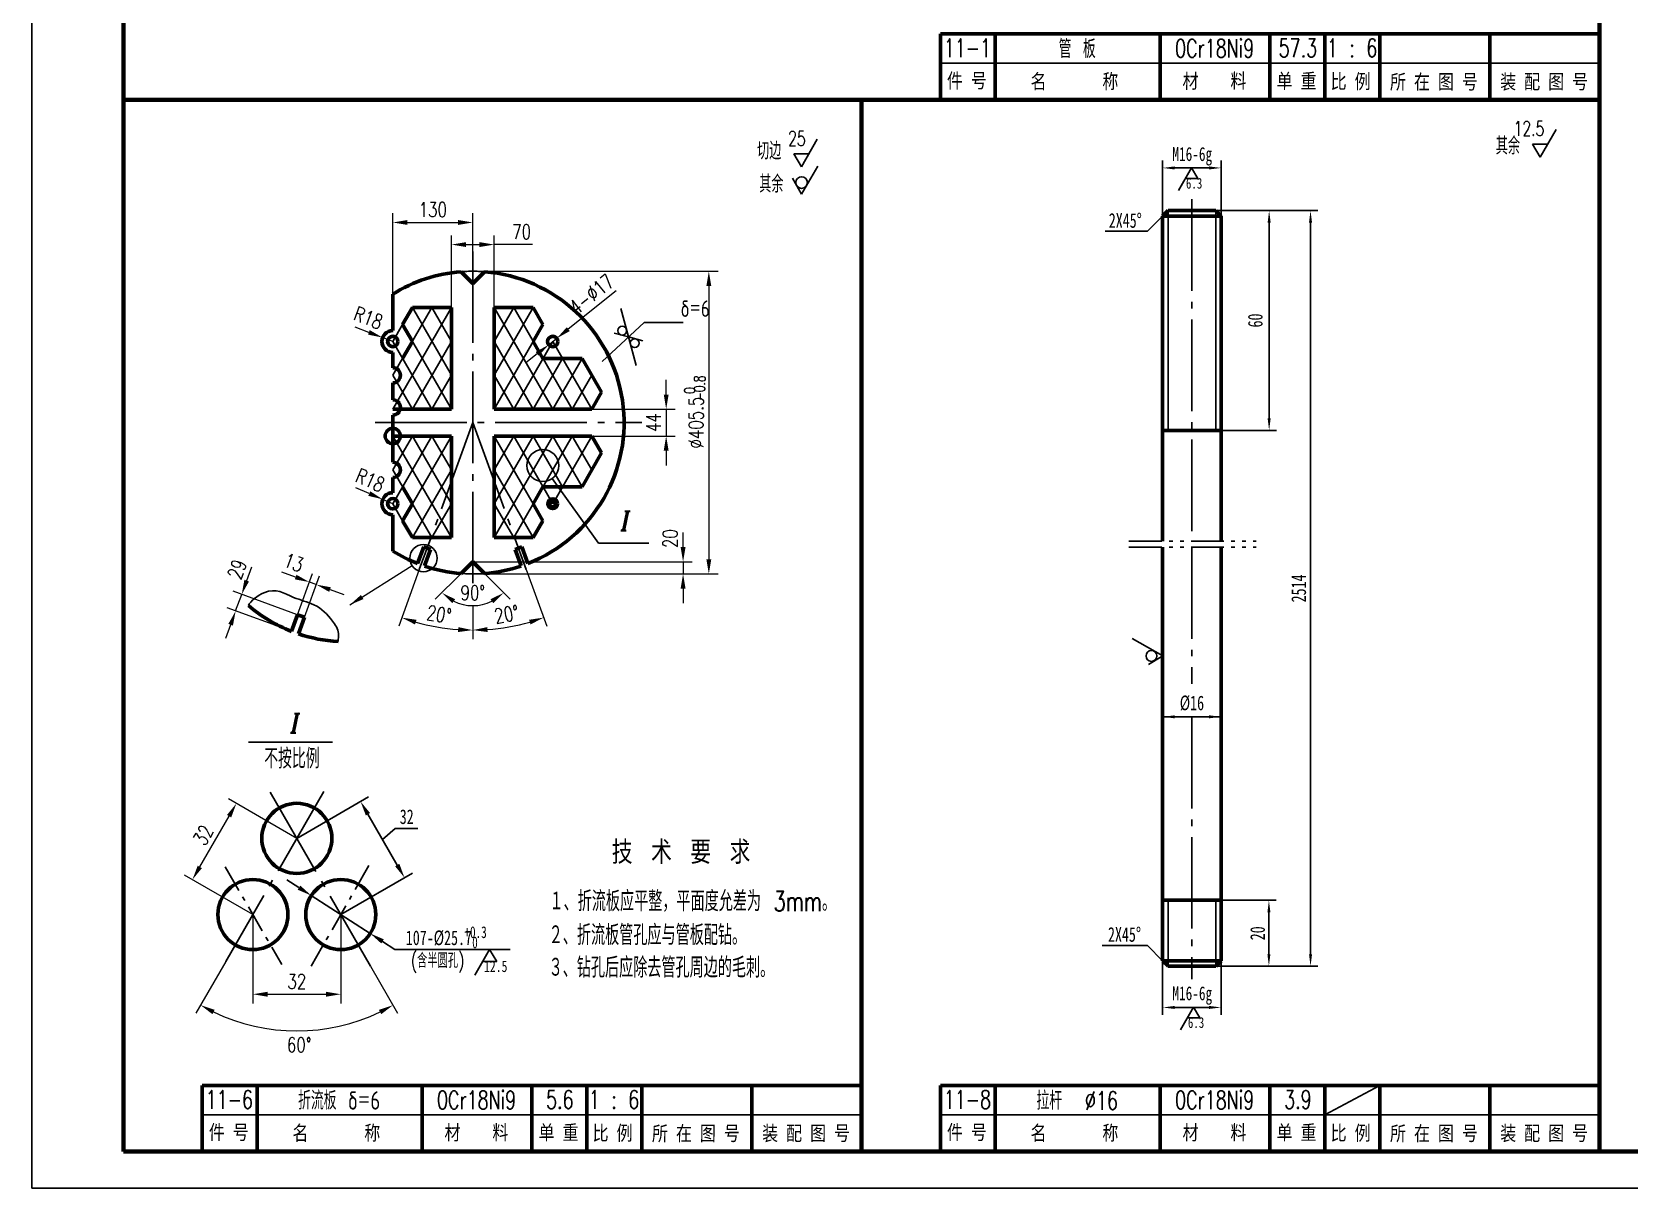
# Model space of a CAD drawing. Extents: x 0 to 25472, y -20 to 7186.
# Drawn here: x 5172 to 7789, y -20 to 1873 of the extents above; entities that cross this region are included whole.
import ezdxf
from ezdxf.enums import TextEntityAlignment as Align

# ---------------------------------------------------------------- set-up
doc = ezdxf.new("R2010")
doc.units = 0
doc.header["$LTSCALE"] = 60
doc.header["$MEASUREMENT"] = 0
doc.header["$PDMODE"] = 1
for name, pattern in [('JXX-S', [1.7, 0.9, -0.2, 0.1, -0.2, 0.1, -0.2]), ('XX-S', [0.5, 0.3, -0.2]), ('ZXX-L', [3.28, 2.5, -0.3, 0.18, -0.3]), ('ZXX-S', [1.27, 0.75, -0.2, 0.12, -0.2])]:
    doc.linetypes.add(name, pattern=pattern)
doc.layers.get('Defpoints').update_dxf_attribs({"linetype": 'CONTINUOUS'})
for name, color, linetype, lineweight in [('A 粗实线', 1, 'CONTINUOUS', 60), ('B 细实线', 7, 'CONTINUOUS', 30), ('C 文 字', 2, 'CONTINUOUS', 30), ('D 短中心线', 3, 'ZXX-S', 30), ('E 长中心线', 3, 'ZXX-L', 30), ('F 短虚线', 6, 'XX-S', 40), ('H 短双点线', 3, 'JXX-S', 30)]:
    doc.layers.add(name, color=color, linetype=linetype, lineweight=lineweight)
doc.layers.add('Z1', color=7, linetype='CONTINUOUS')
doc.styles.add('ASC', font='TXT', dxfattribs={"width": 0.75})
doc.styles.add('HZTXT', font='TXT.SHX', dxfattribs={"width": 0.75, "bigfont": 'HZTXT'})
doc.styles.add('ITALICT', font='ITALICT.shx', dxfattribs={"width": 0.7})
doc.styles.add('TXT', font='txt', dxfattribs={"width": 0.7})
doc.styles.add('标题中文', font='SimSun.ttf', dxfattribs={"width": 0.7})
doc.dimstyles.new('通用标注4.0', dxfattribs={"dimtxt": 4, "dimasz": 4, "dimexe": 2.5, "dimexo": 0, "dimgap": 1.5, "dimtad": 1, "dimdec": 0, "dimzin": 0, "dimdsep": 46, "dimtxsty": 'HZTXT', "dimcen": 0, "dimadec": 0, "dimazin": 0, "dimtfac": 0.375, "dimtdec": 0, "dimtmove": 2, "dimatfit": 3, "dimfxl": 0, "dimtzin": 0, "dimarcsym": 0})

# ---------------------------------------------------------------- blocks, each defined once
blk = doc.blocks.new('*D74')
at = {"layer": 'C 文 字', "color": 0, "lineweight": -2}
for p, q in [((5763.6, 1443.4), (5763.6, 1575.8)), ((5894.6, 1513.5), (5894.6, 1575.8)), ((5787.6, 1560.8), (5870.6, 1560.8))]:
    blk.add_line(p, q, dxfattribs=at)
at = {"layer": 'C 文 字', "color": 0}
for points in [[(5787.6, 1564.8), (5787.6, 1556.8), (5763.6, 1560.8)], [(5870.6, 1564.8), (5870.6, 1556.8), (5894.6, 1560.8)]]:
    blk.add_solid(points, dxfattribs=at)
at = {"layer": 'Defpoints', "color": 0}
for p in [(5894.6, 1560.8), (5894.6, 1513.5), (5763.6, 1443.4)]:
    blk.add_point(p, dxfattribs=at)
at = {"layer": 'C 文 字', "color": 0, "insert": (5829.1, 1581.8), "char_height": 24, "attachment_point": 5, "style": 'HZTXT'}
blk.add_mtext('130', dxfattribs=at)
blk = doc.blocks.new('*D75')
at = {"layer": 'C 文 字', "color": 0, "lineweight": -2}
for p, q in [((5859.6, 1421.4), (5859.6, 1539.6)), ((5883.6, 1524.6), (5905.6, 1524.6)), ((5929.6, 1421.4), (5929.6, 1539.6)), ((5992.6, 1524.6), (5929.6, 1524.6))]:
    blk.add_line(p, q, dxfattribs=at)
at = {"layer": 'C 文 字', "color": 0}
for points in [[(5883.6, 1528.6), (5883.6, 1520.6), (5859.6, 1524.6)], [(5905.6, 1528.6), (5905.6, 1520.6), (5929.6, 1524.6)]]:
    blk.add_solid(points, dxfattribs=at)
at = {"layer": 'Defpoints', "color": 0}
for p in [(5929.6, 1524.6), (5859.6, 1421.4), (5929.6, 1421.4)]:
    blk.add_point(p, dxfattribs=at)
at = {"layer": 'C 文 字', "color": 0, "insert": (5974.6, 1545.6), "char_height": 24, "attachment_point": 5, "style": 'HZTXT'}
blk.add_mtext('70', dxfattribs=at)
blk = doc.blocks.new('*D76')
at = {"layer": 'C 文 字', "color": 0, "lineweight": -2}
for p, q in [((6211.4, 1279.1), (6211.4, 1303.1)), ((6089.6, 1255.1), (6226.4, 1255.1)), ((6211.4, 1255.1), (6211.4, 1211.1)), ((6089.6, 1211.1), (6226.4, 1211.1)), ((6211.4, 1187.1), (6211.4, 1163.1))]:
    blk.add_line(p, q, dxfattribs=at)
at = {"layer": 'C 文 字', "color": 0}
for points in [[(6207.4, 1279.1), (6215.4, 1279.1), (6211.4, 1255.1)], [(6207.4, 1187.1), (6215.4, 1187.1), (6211.4, 1211.1)]]:
    blk.add_solid(points, dxfattribs=at)
at = {"layer": 'Defpoints', "color": 0}
for p in [(6089.6, 1255.1), (6089.6, 1211.1), (6211.4, 1211.1)]:
    blk.add_point(p, dxfattribs=at)
at = {"layer": 'C 文 字', "color": 0, "insert": (6190.4, 1233.1), "char_height": 24, "attachment_point": 5, "rotation": 90, "style": 'HZTXT'}
blk.add_mtext('44', dxfattribs=at)
blk = doc.blocks.new('*D73')
at = {"layer": 'C 文 字', "color": 0, "lineweight": -2}
for p, q in [((5982.3, 992.3), (6016, 899.7)), ((5894.6, 933.4), (5894.6, 878.3))]:
    blk.add_line(p, q, dxfattribs=at)
blk.add_arc((5894.6, 1233.1), 339.7, 274.0483, 285.9517, dxfattribs=at)
at = {"layer": 'C 文 字', "color": 0}
for points in [[(5918.8, 890.2), (5918.5, 898.2), (5894.6, 893.3)], [(5986.8, 910.2), (5989.2, 902.6), (6010.8, 913.8)]]:
    blk.add_solid(points, dxfattribs=at)
at = {"layer": 'Defpoints', "color": 0}
for p in [(5894.6, 1513.5), (5894.6, 1233.1), (5982.3, 992.3), (5894.6, 933.4), (5934.1, 895.6)]:
    blk.add_point(p, dxfattribs=at)
at = {"layer": 'C 文 字', "color": 0, "insert": (5950, 919.2), "char_height": 24, "attachment_point": 5, "rotation": 10, "style": 'HZTXT'}
blk.add_mtext('20°', dxfattribs=at)
blk = doc.blocks.new('*D72')
at = {"layer": 'C 文 字', "color": 0, "lineweight": -2}
for p, q in [((5807, 992.3), (5773.3, 899.6)), ((5894.6, 933.4), (5894.6, 878.3))]:
    blk.add_line(p, q, dxfattribs=at)
blk.add_arc((5894.6, 1233.1), 339.8, 254.0474, 265.9526, dxfattribs=at)
at = {"layer": 'C 文 字', "color": 0}
for points in [[(5800, 902.5), (5802.5, 910.1), (5778.4, 913.7)], [(5870.8, 898.1), (5870.5, 890.1), (5894.6, 893.3)]]:
    blk.add_solid(points, dxfattribs=at)
at = {"layer": 'Defpoints', "color": 0}
for p in [(5894.6, 1513.5), (5894.6, 1233.1), (5807, 992.3), (5894.6, 933.4), (5816.3, 902.4)]:
    blk.add_point(p, dxfattribs=at)
at = {"layer": 'C 文 字', "color": 0, "insert": (5839.3, 919.1), "char_height": 24, "attachment_point": 5, "rotation": 350, "style": 'HZTXT'}
blk.add_mtext('20°', dxfattribs=at)
blk = doc.blocks.new('*D77')
at = {"layer": 'C 文 字', "color": 0, "lineweight": -2}
for p, q in [((5724.4, 1380.9), (5702, 1389.4)), ((5763.6, 1365.9), (5746.8, 1372.3))]:
    blk.add_line(p, q, dxfattribs=at)
at = {"layer": 'C 文 字', "color": 0}
blk.add_solid([(5725.8, 1384.6), (5723, 1377.2), (5746.8, 1372.3)], dxfattribs=at)
at = {"layer": 'Defpoints', "color": 0}
for p in [(5746.8, 1372.3), (5763.6, 1365.9)]:
    blk.add_point(p, dxfattribs=at)
at = {"layer": 'C 文 字', "color": 0, "insert": (5723.5, 1404.6), "char_height": 24, "attachment_point": 5, "rotation": 339.1225, "style": 'HZTXT'}
blk.add_mtext('R18', dxfattribs=at)
blk = doc.blocks.new('*D78')
at = {"layer": 'C 文 字', "color": 0, "lineweight": -2}
for p, q in [((5725.1, 1116.9), (5703.1, 1126.4)), ((5763.6, 1100.2), (5747.1, 1107.4))]:
    blk.add_line(p, q, dxfattribs=at)
at = {"layer": 'C 文 字', "color": 0}
blk.add_solid([(5726.7, 1120.6), (5723.5, 1113.2), (5747.1, 1107.4)], dxfattribs=at)
at = {"layer": 'Defpoints', "color": 0}
for p in [(5747.1, 1107.4), (5763.6, 1100.2)]:
    blk.add_point(p, dxfattribs=at)
at = {"layer": 'C 文 字', "color": 0, "insert": (5726.5, 1138.7), "char_height": 24, "attachment_point": 5, "rotation": 336.6079, "style": 'HZTXT'}
blk.add_mtext('R18', dxfattribs=at)
blk = doc.blocks.new('*D79')
at = {"layer": 'C 文 字', "color": 0, "lineweight": -2}
for p, q in [((5524.3, 974.3), (5532.5, 996.8)), ((5607.5, 918.4), (5502, 956.9)), ((5506.2, 924.6), (5516.1, 951.7)), ((5597.6, 891.3), (5492.1, 929.7)), ((5498, 902), (5489.7, 879.4))]:
    blk.add_line(p, q, dxfattribs=at)
at = {"layer": 'C 文 字', "color": 0}
for points in [[(5520.5, 975.7), (5528, 972.9), (5516.1, 951.7)], [(5494.2, 903.4), (5501.7, 900.6), (5506.2, 924.6)]]:
    blk.add_solid(points, dxfattribs=at)
at = {"layer": 'Defpoints', "color": 0}
for p in [(5516.1, 951.7), (5607.5, 918.4), (5597.6, 891.3)]:
    blk.add_point(p, dxfattribs=at)
at = {"layer": 'C 文 字', "color": 0, "insert": (5508.6, 992.8), "char_height": 24, "attachment_point": 5, "rotation": 70, "style": 'HZTXT'}
blk.add_mtext('29', dxfattribs=at)
blk = doc.blocks.new('*D80')
at = {"layer": 'C 文 字', "color": 0, "lineweight": -2}
for p, q in [((5604.4, 980.2), (5581.9, 988.4)), ((5607.5, 918.4), (5632.1, 986)), ((5618.8, 914.3), (5643.4, 981.9)), ((5638.3, 967.8), (5627, 971.9)), ((5660.8, 959.6), (5683.4, 951.4))]:
    blk.add_line(p, q, dxfattribs=at)
at = {"layer": 'C 文 字', "color": 0}
for points in [[(5605.8, 983.9), (5603.1, 976.4), (5627, 971.9)], [(5662.2, 963.4), (5659.4, 955.9), (5638.3, 967.8)]]:
    blk.add_solid(points, dxfattribs=at)
at = {"layer": 'Defpoints', "color": 0}
for p in [(5627, 971.9), (5607.5, 918.4), (5618.8, 914.3)]:
    blk.add_point(p, dxfattribs=at)
at = {"layer": 'C 文 字', "color": 0, "insert": (5601.2, 1003.9), "char_height": 24, "attachment_point": 5, "rotation": 340, "style": 'HZTXT'}
blk.add_mtext('13', dxfattribs=at)
blk = doc.blocks.new('*D81')
at = {"layer": 'C 文 字', "color": 0, "lineweight": -2}
for p, q in [((5894.6, 1480.8), (6296.3, 1480.8)), ((6281.3, 1456.8), (6281.3, 1009.3)), ((5894.6, 985.3), (6296.3, 985.3))]:
    blk.add_line(p, q, dxfattribs=at)
at = {"layer": 'C 文 字', "color": 0}
for points in [[(6277.3, 1456.8), (6285.3, 1456.8), (6281.3, 1480.8)], [(6277.3, 1009.3), (6285.3, 1009.3), (6281.3, 985.3)]]:
    blk.add_solid(points, dxfattribs=at)
at = {"layer": 'Defpoints', "color": 0}
for p in [(5894.6, 1480.8), (5894.6, 985.3), (6281.3, 985.3)]:
    blk.add_point(p, dxfattribs=at)
at = {"layer": 'C 文 字', "color": 0, "insert": (6260.3, 1233.1), "char_height": 24, "attachment_point": 5, "rotation": 90, "style": 'HZTXT'}
blk.add_mtext('%%c405.5', dxfattribs=at)
blk = doc.blocks.new('*D82')
at = {"layer": 'C 文 字', "color": 0, "lineweight": -2}
for p, q in [((5875.4, 986.1), (5833.2, 943.9)), ((5913.9, 986.1), (5956.1, 943.9))]:
    blk.add_line(p, q, dxfattribs=at)
blk.add_arc((5894.6, 1005.3), 71.9, 244.2102, 295.7898, dxfattribs=at)
at = {"layer": 'C 文 字', "color": 0}
for points in [[(5861, 937.3), (5865.7, 943.8), (5843.8, 954.5)], [(5923.6, 943.8), (5928.2, 937.3), (5945.5, 954.5)]]:
    blk.add_solid(points, dxfattribs=at)
at = {"layer": 'Defpoints', "color": 0}
for p in [(5894.6, 1005.3), (5894.6, 1005.3), (5875.4, 986.1), (5913.9, 986.1), (5876, 935.9)]:
    blk.add_point(p, dxfattribs=at)
at = {"layer": 'C 文 字', "color": 0, "insert": (5894.6, 954.4), "char_height": 24, "attachment_point": 5, "style": 'HZTXT'}
blk.add_mtext('90°', dxfattribs=at)
blk = doc.blocks.new('*D83')
at = {"layer": 'C 文 字', "color": 0, "lineweight": -2}
for p, q in [((6239.1, 1029.3), (6239.1, 1053.3)), ((5894.6, 1005.3), (6254.1, 1005.3)), ((6239.1, 1005.3), (6239.1, 985.3)), ((5894.6, 985.3), (6254.1, 985.3)), ((6239.1, 961.3), (6239.1, 937.3))]:
    blk.add_line(p, q, dxfattribs=at)
at = {"layer": 'C 文 字', "color": 0}
for points in [[(6235.1, 1029.3), (6243.1, 1029.3), (6239.1, 1005.3)], [(6235.1, 961.3), (6243.1, 961.3), (6239.1, 985.3)]]:
    blk.add_solid(points, dxfattribs=at)
at = {"layer": 'Defpoints', "color": 0}
for p in [(5894.6, 1005.3), (5894.6, 985.3), (6239.1, 985.3)]:
    blk.add_point(p, dxfattribs=at)
at = {"layer": 'C 文 字', "color": 0, "insert": (6218.1, 1043.2), "char_height": 24, "attachment_point": 5, "rotation": 90, "style": 'HZTXT'}
blk.add_mtext('20', dxfattribs=at)
blk = doc.blocks.new('*D84')
at = {"layer": 'C 文 字', "color": 0, "lineweight": -2}
for p, q in [((6129.4, 1448.6), (6051.1, 1386.2)), ((6019, 1360.6), (6032.3, 1371.2)), ((6000.2, 1345.7), (5981.4, 1330.7))]:
    blk.add_line(p, q, dxfattribs=at)
at = {"layer": 'C 文 字', "color": 0}
for points in [[(6048.6, 1389.3), (6053.5, 1383), (6032.3, 1371.2)], [(5997.7, 1348.8), (6002.7, 1342.5), (6019, 1360.6)]]:
    blk.add_solid(points, dxfattribs=at)
at = {"layer": 'Defpoints', "color": 0}
for p in [(6019, 1360.6), (6032.3, 1371.2)]:
    blk.add_point(p, dxfattribs=at)
at = {"layer": 'C 文 字', "color": 0, "insert": (6088.9, 1443.2), "char_height": 24, "attachment_point": 5, "rotation": 38.5476, "style": 'HZTXT'}
blk.add_mtext('4-∅17', dxfattribs=at)
blk = doc.blocks.new('*D85')
at = {"layer": 'C 文 字', "color": 0, "lineweight": -2}
for p, q in [((5606.4, 552.3), (5494.4, 616.9)), ((5447.4, 505.5), (5495.4, 588.6)), ((5534.4, 427.5), (5422.4, 492.2))]:
    blk.add_line(p, q, dxfattribs=at)
at = {"layer": 'C 文 字', "color": 0}
for points in [[(5492, 590.6), (5498.9, 586.6), (5507.4, 609.4)], [(5444, 507.5), (5450.9, 503.5), (5435.4, 484.7)]]:
    blk.add_solid(points, dxfattribs=at)
at = {"layer": 'Defpoints', "color": 0}
for p in [(5507.4, 609.4), (5606.4, 552.3), (5534.4, 427.5)]:
    blk.add_point(p, dxfattribs=at)
at = {"layer": 'C 文 字', "color": 0, "insert": (5453.2, 557.5), "char_height": 24, "attachment_point": 5, "rotation": 60, "style": 'HZTXT'}
blk.add_mtext('32', dxfattribs=at)
blk = doc.blocks.new('*D86')
at = {"layer": 'C 文 字', "color": 0, "lineweight": -2}
for p, q in [((5534.4, 427.5), (5534.4, 282)), ((5678.4, 427.5), (5678.4, 282)), ((5558.4, 297), (5654.4, 297))]:
    blk.add_line(p, q, dxfattribs=at)
at = {"layer": 'C 文 字', "color": 0}
for points in [[(5558.4, 301), (5558.4, 293), (5534.4, 297)], [(5654.4, 301), (5654.4, 293), (5678.4, 297)]]:
    blk.add_solid(points, dxfattribs=at)
at = {"layer": 'Defpoints', "color": 0}
for p in [(5534.4, 427.5), (5678.4, 427.5), (5678.4, 297)]:
    blk.add_point(p, dxfattribs=at)
at = {"layer": 'C 文 字', "color": 0, "insert": (5606.4, 318), "char_height": 24, "attachment_point": 5, "style": 'HZTXT'}
blk.add_mtext('32', dxfattribs=at)
blk = doc.blocks.new('*D87')
at = {"layer": 'C 文 字', "color": 0, "lineweight": -2}
for p, q in [((5490, 350.6), (5441.2, 266.2)), ((5727.2, 343), (5771.5, 266.2))]:
    blk.add_line(p, q, dxfattribs=at)
blk.add_arc((5606.4, 552.3), 315.3, 244.3621, 295.6379, dxfattribs=at)
at = {"layer": 'C 文 字', "color": 0}
for points in [[(5468.1, 264.4), (5471.8, 271.5), (5448.7, 279.2)], [(5740.9, 271.5), (5744.7, 264.4), (5764, 279.2)]]:
    blk.add_solid(points, dxfattribs=at)
at = {"layer": 'Defpoints', "color": 0}
for p in [(5650.7, 629.1), (5562.7, 627.9), (5490, 350.6), (5727.2, 343), (5551.6, 241.7)]:
    blk.add_point(p, dxfattribs=at)
at = {"layer": 'C 文 字', "color": 0, "insert": (5610.3, 214.1), "char_height": 24, "attachment_point": 5, "style": 'HZTXT'}
blk.add_mtext('60°', dxfattribs=at)
blk = doc.blocks.new('JT')
at = {"layer": 'Z1', "color": 7}
blk.add_lwpolyline([(0, 0, 0, 0.25, 0), (-1, 0, 0.25, 0.25, 0)], format="xyseb", dxfattribs=at)

msp = doc.modelspace()

# ---------------------------------------------------------------- linework, layer by layer
at = {"layer": 'A 粗实线', "color": 5, "lineweight": 120}
for p, q in [((5322.5, 3483.7), (5322.5, 39.7)), ((5322.5, 39.7), (10158.5, 39.7))]:
    msp.add_line(p, q, dxfattribs=at)
at = {"layer": 'A 粗实线', "lineweight": 100}
for p, q in [((7740.5, 3483.7), (7740.5, 39.7)), ((5322.5, 1761.7), (7740.5, 1761.7)), ((6531.5, 1761.7), (6531.5, 39.7))]:
    msp.add_line(p, q, dxfattribs=at)
at = {"layer": 'A 粗实线'}
for p, q in [((6660.5, 1869.7), (7740.5, 1869.7)), ((6660.5, 1869.7), (6660.5, 1761.7)), ((6750.5, 1869.7), (6750.5, 1761.7)), ((7020.5, 1869.7), (7020.5, 1761.7)), ((7200.5, 1869.7), (7200.5, 1761.7)), ((7290.5, 1869.7), (7290.5, 1761.7)), ((7380.5, 1869.7), (7380.5, 1761.7)), ((7560.5, 1869.7), (7560.5, 1761.7)), ((7033.6, 1580.3), (7024.6, 1571.3)), ((7024.6, 1571.3), (7024.6, 1039.2)), ((7024.6, 1571.3), (7120.6, 1571.3)), ((7033.6, 1580.3), (7111.6, 1580.3)), ((7111.6, 1580.3), (7120.6, 1571.3)), ((7120.6, 1571.3), (7120.6, 1039.2)), ((5894.6, 1460.8), (5875.4, 1480.1)), ((5894.6, 1460.8), (5913.9, 1480.1)), ((5763.6, 1383.9), (5763.6, 1443.4)), ((5795.6, 1421.4), (5779.6, 1393.6)), ((5859.6, 1421.4), (5795.6, 1421.4)), ((5859.6, 1255.1), (5859.6, 1421.4)), ((5929.6, 1255.1), (5929.6, 1421.4)), ((5929.6, 1421.4), (5993.6, 1421.4)), ((5993.6, 1421.4), (6009.6, 1393.6)), ((5779.6, 1393.6), (5795.6, 1365.9)), ((6009.6, 1393.6), (5993.6, 1365.9)), ((5779.6, 1338.2), (5795.6, 1365.9)), ((5795.6, 1365.9), (5779.6, 1338.2)), ((5993.6, 1365.9), (6009.6, 1338.2)), ((5763.6, 1323), (5763.6, 1347.9)), ((6009.6, 1338.2), (6073.6, 1338.2)), ((6073.6, 1338.2), (6105.6, 1282.8)), ((5763.6, 1270.4), (5763.6, 1298)), ((6105.6, 1282.8), (6089.6, 1255.1)), ((5763.6, 1255.1), (5859.6, 1255.1)), ((5763.6, 1168.1), (5763.6, 1245.4)), ((6089.6, 1255.1), (5929.6, 1255.1)), ((5763.6, 1211.1), (5859.6, 1211.1)), ((5859.6, 1211.1), (5859.6, 1044.8)), ((5929.6, 1211.1), (5929.6, 1044.8)), ((6089.6, 1211.1), (5929.6, 1211.1)), ((6105.6, 1183.4), (6089.6, 1211.1)), ((7024.6, 1220.3), (7120.6, 1220.3)), ((6073.6, 1127.9), (6105.6, 1183.4)), ((5763.6, 1118.2), (5763.6, 1143.1)), ((5795.6, 1100.2), (5779.6, 1127.9)), ((5993.6, 1100.2), (6009.6, 1127.9)), ((6009.6, 1127.9), (6073.6, 1127.9)), ((5779.6, 1072.5), (5795.6, 1100.2)), ((6009.6, 1072.5), (5993.6, 1100.2)), ((5763.6, 1022.8), (5763.6, 1082.2)), ((5795.6, 1044.8), (5779.6, 1072.5)), ((5993.6, 1044.8), (6009.6, 1072.5)), ((5859.6, 1044.8), (5795.6, 1044.8)), ((5814.2, 1029.6), (5804.3, 1002.4)), ((5825.5, 1025.5), (5814.2, 1029.6)), ((5825.5, 1025.5), (5815.6, 998.3)), ((5929.6, 1044.8), (5993.6, 1044.8)), ((5963.8, 1025.5), (5975.1, 1029.6)), ((5963.8, 1025.5), (5973.7, 998.3)), ((5975.1, 1029.6), (5985, 1002.4)), ((7024.6, 1029.2), (7024.6, 351.8)), ((7120.6, 1029.2), (7120.6, 351.8)), ((5894.6, 1005.3), (5875.4, 986.1)), ((5894.6, 1005.3), (5913.9, 986.1)), ((5607.5, 918.4), (5597.6, 891.3)), ((5618.8, 914.3), (5607.5, 918.4)), ((5618.8, 914.3), (5608.9, 887.2)), ((7024.6, 450.8), (7120.6, 450.8)), ((7024.6, 351.8), (7033.6, 342.8)), ((7024.6, 351.8), (7120.6, 351.8)), ((7033.6, 342.8), (7111.6, 342.8)), ((7111.6, 342.8), (7120.6, 351.8)), ((5451.5, 147.7), (6531.5, 147.7)), ((5451.5, 147.7), (5451.5, 39.7)), ((5541.5, 147.7), (5541.5, 39.7)), ((5811.5, 147.7), (5811.5, 39.7)), ((5991.5, 147.7), (5991.5, 39.7)), ((6081.5, 147.7), (6081.5, 39.7)), ((6171.5, 147.7), (6171.5, 39.7)), ((6351.5, 147.7), (6351.5, 39.7)), ((6660.5, 147.7), (7740.5, 147.7)), ((6660.5, 147.7), (6660.5, 39.7)), ((6750.5, 147.7), (6750.5, 39.7)), ((7020.5, 147.7), (7020.5, 39.7)), ((7200.5, 147.7), (7200.5, 39.7)), ((7290.5, 147.7), (7290.5, 39.7)), ((7380.5, 147.7), (7380.5, 39.7)), ((7560.5, 147.7), (7560.5, 39.7))]:
    msp.add_line(p, q, dxfattribs=at)
for centre, radius in [((5763.6, 1365.9), 8.5), ((6025.6, 1365.9), 8.5), ((5763.6, 1211.1), 12.5), ((5763.6, 1100.2), 8.5), ((6025.6, 1100.2), 8), ((6025.6, 1100.2), 5), ((5606.4, 552.3), 57.4), ((5534.4, 427.5), 57.4), ((5678.4, 427.5), 57.4)]:
    msp.add_circle(centre, radius, dxfattribs=at)
for centre, radius, start, end in [((5894.6, 1233.1), 247.8, 94.4566, 121.9216), ((5894.6, 1233.1), 247.8, 291.3877, 85.5434), ((5763.6, 1365.9), 18, 90, 270), ((5763.6, 1310.5), 12.5, 270, 90), ((5763.6, 1257.9), 12.5, 270, 90), ((5763.6, 1155.6), 12.5, 270, 90), ((5763.6, 1100.2), 18, 90, 270), ((5894.6, 1233.1), 247.8, 238.0784, 248.6123), ((5894.6, 1233.1), 247.8, 251.3877, 265.5434), ((5894.6, 1233.1), 247.8, 274.4566, 288.6123), ((5688, 1122), 247.8, 229.4973, 248.6123), ((5688, 1122), 247.8, 251.3877, 266.7457)]:
    msp.add_arc(centre, radius, start, end, dxfattribs=at)
at = {"layer": 'B 细实线'}
for p, q in [((5172.5, 3543.7), (5172.5, -20.3)), ((6660.5, 1821.7), (7740.5, 1821.7)), ((7643.1, 1667.8), (7669, 1713.3)), ((6433.1, 1651.9), (6459, 1697.4)), ((7630.3, 1689), (7654.8, 1689)), ((7643.1, 1667.8), (7630.3, 1689)), ((6433.1, 1651.9), (6420.4, 1673.1)), ((6420.4, 1673.1), (6444.9, 1673.1)), ((6459.7, 1652.8), (6433.3, 1607.1)), ((7024.6, 1571.3), (7024.6, 1662.1)), ((7100.8, 1650.1), (7044.4, 1650.1)), ((7071.8, 1650.1), (7050.8, 1613.2)), ((7071.8, 1650.1), (7082.1, 1632.9)), ((7120.6, 1571.3), (7120.6, 1662.1)), ((6433.3, 1607.1), (6418.1, 1633.4)), ((7082.1, 1632.9), (7062.2, 1632.9)), ((7024.6, 1571.3), (6999.6, 1546.3)), ((7033.6, 1580.3), (7033.6, 1220.3)), ((7111.6, 1580.3), (7111.6, 1220.3)), ((7111.6, 1580.3), (7278.9, 1580.3)), ((7111.6, 1580.3), (7211.1, 1580.3)), ((6999.6, 1546.3), (6930.7, 1546.3)), ((7199.1, 1240.1), (7199.1, 1560.5)), ((7266.9, 362.6), (7266.9, 1560.5)), ((5827.6, 1421.4), (5763.6, 1310.5)), ((5859.6, 1421.4), (5763.6, 1255.1)), ((5795.6, 1421.4), (5859.6, 1310.5)), ((5827.6, 1421.4), (5859.6, 1365.9)), ((5929.6, 1421.4), (6025.6, 1255.1)), ((5993.6, 1421.4), (5929.6, 1310.5)), ((5961.6, 1421.4), (5929.6, 1365.9)), ((5961.6, 1421.4), (6057.6, 1255.1)), ((5779.6, 1393.6), (5763.6, 1365.9)), ((6106.5, 1333.2), (6175.1, 1397)), ((6175.1, 1397), (6239, 1397)), ((5763.6, 1365.9), (5827.6, 1255.1)), ((5795.6, 1365.9), (5859.6, 1255.1)), ((5859.6, 1365.9), (5795.6, 1255.1)), ((5993.6, 1365.9), (5929.6, 1255.1)), ((5929.6, 1365.9), (5993.6, 1255.1)), ((6025.6, 1365.9), (5961.6, 1255.1)), ((6025.6, 1365.9), (6089.6, 1255.1)), ((6041.6, 1338.2), (5993.6, 1255.1)), ((6073.6, 1338.2), (6025.6, 1255.1)), ((5763.6, 1310.5), (5795.6, 1255.1)), ((5859.6, 1310.5), (5827.6, 1255.1)), ((5929.6, 1310.5), (5961.6, 1255.1)), ((6089.6, 1310.5), (6057.6, 1255.1)), ((5859.6, 1044.8), (5763.6, 1211.1)), ((5763.6, 1155.6), (5795.6, 1211.1)), ((5763.6, 1100.2), (5827.6, 1211.1)), ((5795.6, 1100.2), (5859.6, 1211.1)), ((5859.6, 1100.2), (5795.6, 1211.1)), ((5859.6, 1155.6), (5827.6, 1211.1)), ((5929.6, 1044.8), (6025.6, 1211.1)), ((5929.6, 1100.2), (5993.6, 1211.1)), ((5993.6, 1100.2), (5929.6, 1211.1)), ((5929.6, 1155.6), (5961.6, 1211.1)), ((5961.6, 1044.8), (6057.6, 1211.1)), ((6025.6, 1100.2), (5961.6, 1211.1)), ((6041.6, 1127.9), (5993.6, 1211.1)), ((6025.6, 1100.2), (6089.6, 1211.1)), ((6073.6, 1127.9), (6025.6, 1211.1)), ((6089.6, 1155.6), (6057.6, 1211.1)), ((7120.6, 1220.3), (7211.1, 1220.3)), ((5827.6, 1044.8), (5763.6, 1155.6)), ((5795.6, 1044.8), (5859.6, 1155.6)), ((5993.6, 1044.8), (5929.6, 1155.6)), ((6024.6, 1141.5), (6100.3, 1035.9)), ((5779.6, 1072.5), (5763.6, 1100.2)), ((5827.6, 1044.8), (5859.6, 1100.2)), ((5961.6, 1044.8), (5929.6, 1100.2)), ((7024.8, 851), (6974.8, 879.5)), ((7024.8, 851), (7001.6, 837)), ((7120.6, 751.3), (7024.6, 751.3)), ((5527.1, 709.7), (5664.7, 709.7)), ((5767.5, 568.6), (5804.8, 568.6)), ((7033.6, 342.8), (7033.6, 450.8)), ((7111.6, 450.8), (7210.7, 450.8)), ((7111.6, 342.8), (7111.6, 450.8)), ((7198.7, 431), (7198.7, 362.6)), ((5955.8, 370.5), (5767, 370.5)), ((5922.1, 370.5), (5898, 328.2)), ((5922.1, 370.5), (5934, 350.8)), ((6999.6, 376.8), (6925.6, 376.8)), ((7024.6, 351.8), (6999.6, 376.8)), ((5934, 350.8), (5911.1, 350.8)), ((7024.6, 351.8), (7024.6, 263.4)), ((7111.6, 342.8), (7210.7, 342.8)), ((7120.6, 351.8), (7120.6, 263.4)), ((7210.7, 342.8), (7278.9, 342.8)), ((7100.8, 275.4), (7044.4, 275.4)), ((7075.1, 275.8), (7054.1, 238.9)), ((7075.1, 275.8), (7085.4, 258.6)), ((7085.4, 258.6), (7065.5, 258.6)), ((7290.5, 99.7), (7380.5, 147.7)), ((5451.5, 99.7), (6531.5, 99.7)), ((6660.5, 99.7), (7740.5, 99.7)), ((5172.5, -20.3), (10218.5, -20.3))]:
    msp.add_line(p, q, dxfattribs=at)
for points in [[(6137.1, 1420.1), (6149.6, 1373.4), (6126.3, 1379.7)], [(6162.1, 1326.8), (6149.6, 1373.4), (6173, 1367.2)]]:
    msp.add_lwpolyline(points, dxfattribs=at)
for centre, radius in [((6433.3, 1626.2), 9.52), ((6139.4, 1383.7), 7.25), ((6159.9, 1363.2), 7.25), ((6009.4, 1162.7), 26.1), ((5813.9, 1011.2), 22.3), ((7006.3, 851), 8.89)]:
    msp.add_circle(centre, radius, dxfattribs=at)
msp.add_open_spline([(5527.1, 933.6), (5529.9, 940.6), (5566, 968.1), (5594.3, 946.6), (5640.8, 935.5), (5660.6, 914.7), (5676.7, 891.9), (5674.2, 879), (5673.9, 874.6)], degree=3, knots=[11.075208, 11.075208, 11.075208, 11.075208, 36.206694, 84.836059, 119.065558, 163.880861, 186.955827, 199.711162, 199.711162, 199.711162, 199.711162], dxfattribs=at)
at = {"layer": 'C 文 字'}
for p, q in [((6100.3, 1035.9), (6182.8, 1035.9)), ((5606.4, 552.3), (5723.8, 620.1)), ((5770.8, 508.6), (5722.8, 591.8)), ((5746.8, 550.2), (5767.5, 568.6)), ((5609.9, 471.6), (5589.8, 484.6)), ((5678.4, 427.5), (5795.8, 495.3)), ((5630.1, 458.6), (5726.6, 396.5)), ((5746.8, 383.5), (5767, 370.5))]:
    msp.add_line(p, q, dxfattribs=at)
for points in [[(5726.3, 593.8), (5719.4, 589.8), (5710.8, 612.6)], [(5774.3, 510.6), (5767.4, 506.6), (5782.8, 487.8)], [(5612.1, 474.9), (5607.8, 468.2), (5630.1, 458.6)], [(5749, 386.9), (5744.7, 380.2), (5726.6, 396.5)]]:
    msp.add_solid(points, dxfattribs=at)
at = {"layer": 'D 短中心线'}
for p, q in [((5489.1, 505.9), (5581.6, 345.8)), ((5724.6, 507.6), (5629.7, 343.2))]:
    msp.add_line(p, q, dxfattribs=at)
at = {"layer": 'E 长中心线'}
for p, q in [((7072.6, 1598.8), (7072.6, 1039.2)), ((5894.6, 1513.5), (5894.6, 966.7)), ((5734.6, 1233.1), (6171.5, 1233.1)), ((5894.6, 1233.1), (5807, 992.3)), ((5894.6, 1233.1), (5982.3, 992.3)), ((7072.6, 1029.2), (7072.6, 805.3)), ((7072.6, 751.3), (7072.6, 321.6)), ((5650.7, 629.1), (5490, 350.6)), ((5562.7, 627.9), (5727.2, 343))]:
    msp.add_line(p, q, dxfattribs=at)
at = {"layer": 'H 短双点线'}
for p, q in [((6969.1, 1039.2), (7177.8, 1039.2)), ((6969.1, 1029.2), (7177.8, 1029.2))]:
    msp.add_line(p, q, dxfattribs=at)
for radius, start, end in [(247.8, 85.5434, 94.4566), (247.7, 265.5434, 274.4566)]:
    msp.add_arc((5894.6, 1233.1), radius, start, end, dxfattribs=at)

# ---------------------------------------------------------------- block references
at = {"layer": 'B 细实线', "yscale": 19.79999999920801, "zscale": 19.79999999920799}
for p, xscale, rotation in [((7024.6, 1650.1), 19.7999999992071, 180), ((7199.1, 1580.3), 19.79999999920801, 90), ((7266.9, 1580.3), 19.79999999920801, 90), ((7199.1, 1220.3), 19.79999999920801, 270), ((7024.6, 751.3), 19.7999999992071, 180), ((7198.7, 450.8), 19.79999999920801, 90), ((7198.7, 342.8), 19.79999999920801, 270), ((7266.9, 342.8), 19.79999999920801, 270), ((7024.6, 275.4), 19.7999999992071, 180)]:
    msp.add_blockref('JT', p, dxfattribs=dict(at, xscale=xscale, rotation=rotation))
at = {"layer": 'B 细实线', "xscale": 19.7999999992071, "yscale": 19.79999999920801, "zscale": 19.79999999920799}
for p in [(7120.6, 1650.1), (7120.6, 751.3), (7120.6, 275.4)]:
    msp.add_blockref('JT', p, dxfattribs=at)

# ---------------------------------------------------------------- texts
at = {"layer": 'C 文 字', "width": 0.7}
for s, height, style, p in [('11-1', 30, 'HZTXT', (6704.8, 1846.6)), ('管 板', 30, 'HZTXT', (6884.7, 1846.6)), ('0Cr18Ni9', 30, 'HZTXT', (7109.8, 1846.6)), ('57.3', 30, 'HZTXT', (7246.2, 1846.6)), ('1 : 6', 30, 'HZTXT', (7335, 1846.6)), ('2X45%%D', 24, 'TXT', (6963.5, 1564.4)), ('32', 24, 'TXT', (5786.4, 587.6)), ('107-%%c25.7', 24, 'TXT', (5839.1, 389.5)), ('+0.3', 19.2, 'TXT', (5899.2, 398.5)), ('2X45%%D', 24, 'TXT', (6962.2, 395.2)), ('(含半圆孔)', 24, 'HZTXT', (5836.9, 350.5)), ('0', 19.2, 'TXT', (5898.2, 381.7)), ('11-6', 30, 'HZTXT', (5495.8, 124.6)), ('折流板 δ＝6', 30, 'HZTXT', (5675.7, 124.6)), ('0Cr18Ni9', 30, 'HZTXT', (5900.8, 124.6)), ('5.6', 30, 'HZTXT', (6037.2, 124.6)), ('1 : 6', 30, 'HZTXT', (6126, 124.6)), ('11-8', 30, 'HZTXT', (6704.8, 124.6)), ('拉杆  %%c16', 30, 'HZTXT', (6884.7, 124.6)), ('0Cr18Ni9', 30, 'HZTXT', (7109.8, 124.6)), ('3.9', 30, 'HZTXT', (7246.2, 124.6))]:
    msp.add_text(s, height=height, dxfattribs=dict(at, style=style)).set_placement(p, align=Align.MIDDLE)
at = {"layer": 'C 文 字', "style": '标题中文', "oblique": 0.5, "width": 0.8}
for s, p in [('件 号', (6703.9, 1781.1)), ('装 配 图 号', (7649.5, 1779.5)), ('件 号', (5494.9, 59.1)), ('装 配 图 号', (6440.5, 57.5)), ('件 号', (6703.9, 59.1)), ('装 配 图 号', (7649.5, 57.5))]:
    msp.add_text(s, height=24, rotation=0.0959, dxfattribs=at).set_placement(p, align=Align.CENTER)
for s, p in [('名       称', (6808.2, 1779.8)), ('材    料', (7057.2, 1780.5)), ('单 重', (7211.3, 1780.5)), ('比 例', (7299.8, 1779.8)), ('所 在 图 号', (7397, 1779.1)), ('名       称', (5599.2, 57.8)), ('材    料', (5848.2, 58.5)), ('单 重', (6002.3, 58.5)), ('比 例', (6090.8, 57.8)), ('所 在 图 号', (6188, 57.1)), ('名       称', (6808.2, 57.8)), ('材    料', (7057.2, 58.5)), ('单 重', (7211.3, 58.5)), ('比 例', (7299.8, 57.8)), ('所 在 图 号', (7397, 57.1))]:
    msp.add_text(s, height=24, rotation=0.0959, dxfattribs=at).set_placement(p)
at = {"layer": 'C 文 字', "style": 'HZTXT', "width": 0.7}
for s, p in [('12.5', (7649.9, 1695.6)), ('25', (6439.9, 1679.2))]:
    msp.add_text(s, height=24, dxfattribs=at).set_placement(p, align=Align.BOTTOM_RIGHT)
for s, height, p in [('其余', 28.38, (7570.3, 1686.3)), ('切边', 28.38, (6360.3, 1678.1)), ('其余', 28.38, (6363.9, 1623.9)), ('         δ＝6', 27, (6070.4, 1419.7)), ('不按比例', 32.39, (5553, 682.9))]:
    msp.add_text(s, height=height, dxfattribs=at).set_placement(p, align=Align.MIDDLE_LEFT)
at = {"layer": 'C 文 字', "style": 'TXT', "width": 0.7}
for s, height, p in [('M16-6g', 22.8, (7073.2, 1672.9)), ('%%c16', 24, (7072.6, 774.1)), ('M16-6g', 22.8, (7073.2, 298.6))]:
    msp.add_text(s, height=height, dxfattribs=at).set_placement(p, align=Align.MIDDLE_CENTER)
at = {"layer": 'C 文 字'}
for s, height, style, width, p in [('6.3', 17.5, 'ASC', 0.75, (7062.8, 1616.2)), ('１、折流板应平整，平面度允差为 3mm。', 33, 'HZTXT', 0.7, (6020.3, 432.9)), ('２、折流板管孔应与管板配钻。', 33, 'HZTXT', 0.7, (6019, 377.5)), ('12.5', 18.77, 'ASC', 0.75, (5913, 333.4)), ('３、钻孔后应除去管孔周边的毛刺。', 33, 'HZTXT', 0.7, (6018.8, 324.3)), ('6.3', 17.5, 'ASC', 0.75, (7066, 241.9))]:
    msp.add_text(s, height=height, dxfattribs=dict(at, style=style, width=width)).set_placement(p)
at = {"layer": 'C 文 字', "style": 'TXT', "width": 0.7}
for s, p in [('60', (7176.3, 1400.3)), ('20', (7180.1, 396.8))]:
    msp.add_text(s, height=24, rotation=90, dxfattribs=at).set_placement(p, align=Align.MIDDLE_CENTER)
at = {"layer": 'C 文 字', "style": 'HZTXT', "width": 0.7}
for s, p in [('-0.8', (6266.1, 1269)), (' 0', (6249.9, 1269))]:
    msp.add_text(s, height=18.06, rotation=90, dxfattribs=at).set_placement(p, align=Align.MIDDLE_LEFT)
at = {"layer": 'C 文 字', "style": 'TXT', "width": 0.7}
msp.add_text('2514', height=24, rotation=90, dxfattribs=at).set_placement((7247.7, 961.5), align=Align.MIDDLE)
at = {"layer": 'F 短虚线'}
for s, height, style, width, p in [('I', 31.7, 'ITALICT', 0.8, (6137.4, 1056.4)), ('I', 31.7, 'ITALICT', 0.8, (5596.1, 725.2)), ('技 术 要 求', 37.8, 'HZTXT', 0.9, (6122.3, 510.5))]:
    msp.add_text(s, height=height, dxfattribs=dict(at, style=style, width=width)).set_placement(p)

# ---------------------------------------------------------------- dimensions: what is measured, and where the dimension line sits
at = {"layer": 'C 文 字'}
for base, p1, p2, text, picture, middle in [((5894.6, 1560.8), (5763.6, 1443.4), (5894.6, 1513.5), '130', '*D74', (5829.1, 1581.8)), ((5678.4, 297), (5534.4, 427.5), (5678.4, 427.5), '32', '*D86', (5606.4, 318))]:
    dim = msp.add_linear_dim(base=base, p1=p1, p2=p2, text=text, dimstyle='通用标注4.0', override={"dimscale": 6}, dxfattribs=at)
    dim.commit()
    dim.dimension.update_dxf_attribs({"geometry": picture, "text_midpoint": middle})
dim = msp.add_linear_dim(base=(5929.6, 1524.6), p1=(5859.6, 1421.4), p2=(5929.6, 1421.4), dimstyle='通用标注4.0', override={"dimscale": 6, "dimtmove": 1}, dxfattribs=at)
dim.commit()
dim.dimension.update_dxf_attribs({"geometry": '*D75', "text_midpoint": (5974.6, 1505), "dimtype": 160})
for base, line1, line2, override, picture, middle in [((5816.3, 902.4), ((5894.6, 1513.5), (5894.6, 933.4)), ((5894.6, 1233.1), (5807, 992.3)), {"dimscale": 6, "dimtmove": 1}, '*D72', (5839.3, 919.1)), ((5934.1, 895.6), ((5894.6, 1513.5), (5894.6, 933.4)), ((5894.6, 1233.1), (5982.3, 992.3)), {"dimscale": 6, "dimtmove": 1}, '*D73', (5950, 919.2)), ((5876, 935.9), ((5894.6, 1005.3), (5913.9, 986.1)), ((5894.6, 1005.3), (5875.4, 986.1)), {"dimscale": 6}, '*D82', (5894.6, 954.4))]:
    dim = msp.add_angular_dim_2l(base=base, line1=line1, line2=line2, dimstyle='通用标注4.0', override=override, dxfattribs=at)
    dim.commit()
    dim.dimension.update_dxf_attribs({"geometry": picture, "text_midpoint": middle})
dim = msp.add_linear_dim(base=(6281.3, 985.3), p1=(5894.6, 1480.8), p2=(5894.6, 985.3), angle=90, text='%%c405.5', dimstyle='通用标注4.0', override={"dimscale": 6}, dxfattribs=at)
dim.commit()
dim.dimension.update_dxf_attribs({"geometry": '*D81', "text_midpoint": (6260.3, 1233.1)})
dim = msp.add_diameter_dim_2p(p1=(6019, 1360.6), p2=(6032.3, 1371.2), text='4-<>', dimstyle='通用标注4.0', override={"dimscale": 6, "dimtmove": 1}, dxfattribs=at)
dim.commit()
dim.dimension.update_dxf_attribs({"geometry": '*D84', "text_midpoint": (6102, 1426.8), "dimtype": 163})
for center, mpoint, picture, middle in [((5763.6, 1365.9), (5746.8, 1372.3), '*D77', (5723.5, 1404.6)), ((5763.6, 1100.2), (5747.1, 1107.4), '*D78', (5726.5, 1138.7))]:
    dim = msp.add_radius_dim(center=center, mpoint=mpoint, dimstyle='通用标注4.0', override={"dimscale": 6}, dxfattribs=at)
    dim.commit()
    dim.dimension.update_dxf_attribs({"geometry": picture, "text_midpoint": middle, "dimtype": 164})
dim = msp.add_linear_dim(base=(6211.4, 1211.1), p1=(6089.6, 1255.1), p2=(6089.6, 1211.1), angle=90, dimstyle='通用标注4.0', override={"dimscale": 6}, dxfattribs=at)
dim.commit()
dim.dimension.update_dxf_attribs({"geometry": '*D76', "text_midpoint": (6190.4, 1233.1)})
for base, p1, p2, angle, picture, middle, dimtype in [((6239.1, 985.3), (5894.6, 1005.3), (5894.6, 985.3), 90, '*D83', (6239.1, 1043.2), 160), ((5516.1, 951.7), (5597.6, 891.3), (5607.5, 918.4), 70, '*D79', (5528.4, 985.6), 161)]:
    dim = msp.add_linear_dim(base=base, p1=p1, p2=p2, angle=angle, dimstyle='通用标注4.0', override={"dimscale": 6, "dimtmove": 1}, dxfattribs=at)
    dim.commit()
    dim.dimension.update_dxf_attribs({"geometry": picture, "text_midpoint": middle, "dimtype": dimtype})
dim = msp.add_linear_dim(base=(5627, 971.9), p1=(5618.8, 914.3), p2=(5607.5, 918.4), angle=160, text='13', dimstyle='通用标注4.0', override={"dimscale": 6, "dimtmove": 1}, dxfattribs=at)
dim.commit()
dim.dimension.update_dxf_attribs({"geometry": '*D80', "text_midpoint": (5594, 984.2), "dimtype": 161})
dim = msp.add_angular_dim_2l(base=(5551.6, 241.7), line1=((5562.7, 627.9), (5727.2, 343)), line2=((5650.7, 629.1), (5490, 350.6)), dimstyle='通用标注4.0', override={"dimscale": 6, "dimtmove": 1}, dxfattribs=at)
dim.commit()
dim.dimension.update_dxf_attribs({"geometry": '*D87', "text_midpoint": (5610.3, 214.1), "dimtype": 162})
dim = msp.add_aligned_dim(p1=(5534.4, 427.5), p2=(5606.4, 552.3), distance=114.3, text='32', dimstyle='通用标注4.0', override={"dimscale": 6}, dxfattribs=at)
dim.commit()
dim.dimension.update_dxf_attribs({"geometry": '*D85', "text_midpoint": (5453.2, 557.5)})

# ---------------------------------------------------------------- leaders
msp.add_leader([(5693.2, 934.6), (5795.1, 999.3)], dimstyle='通用标注4.0', override={"dimscale": 6, "dimgap": 1.5, "dimtad": 0}, dxfattribs=at)

doc.saveas('drawing.dxf')
